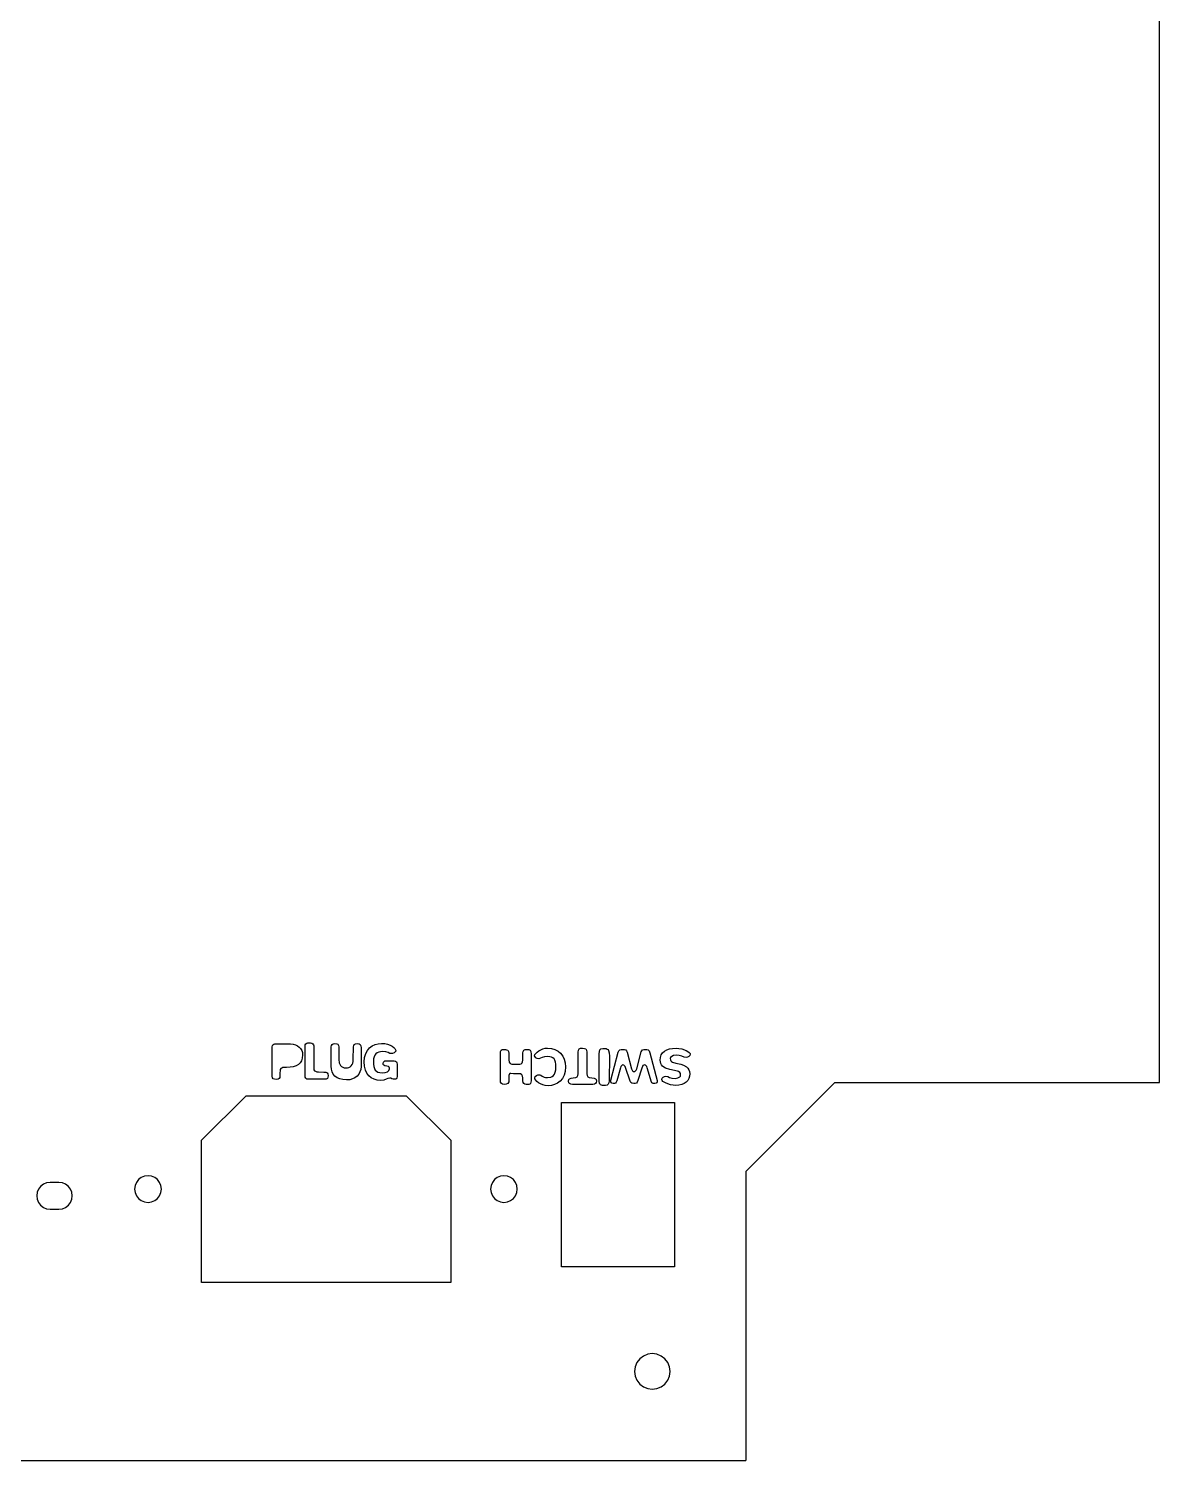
# Model space of a CAD drawing. Header units: metres. Extents: x 141 to 495, y 1135 to 1457.
# Drawn here: x 368 to 495.1, y 1134.6 to 1295.6 of the extents above; entities that cross this region are included whole.
import ezdxf

# ---------------------------------------------------------------- set-up
doc = ezdxf.new("R2010")
doc.units = ezdxf.units.M

msp = doc.modelspace()

# ---------------------------------------------------------------- linework, layer by layer
at = {"layer": 'COMPONENT0'}
for p, q in [((421.06, 1180.37, 0), (421.08, 1180.55, 0)), ((421.06, 1177.38, 0), (421.06, 1180.37, 0)), ((421.08, 1180.55, 0), (421.14, 1180.67, 0)), ((421.14, 1180.67, 0), (421.24, 1180.75, 0)), ((421.24, 1180.75, 0), (421.37, 1180.77, 0)), ((421.37, 1180.77, 0), (421.62, 1180.77, 0)), ((421.62, 1180.77, 0), (421.75, 1180.74, 0)), ((421.75, 1180.74, 0), (421.88, 1180.67, 0)), ((421.88, 1180.67, 0), (421.98, 1180.54, 0)), ((421.98, 1180.54, 0), (422.01, 1180.36, 0)), ((422.01, 1180.36, 0), (422.01, 1179.6, 0)), ((423.57, 1180.37, 0), (423.6, 1180.55, 0)), ((423.57, 1179.57, 0), (423.57, 1180.37, 0)), ((423.6, 1180.55, 0), (423.7, 1180.67, 0)), ((423.7, 1180.67, 0), (423.83, 1180.75, 0)), ((423.83, 1180.75, 0), (423.97, 1180.77, 0)), ((423.97, 1180.77, 0), (424.26, 1180.76, 0)), ((424.26, 1180.76, 0), (424.41, 1180.68, 0)), ((424.41, 1180.68, 0), (424.49, 1180.52, 0)), ((424.49, 1180.52, 0), (424.5, 1180.23, 0)), ((424.5, 1180.23, 0), (424.5, 1177.24, 0)), ((424.9, 1180.06, 0), (424.94, 1180.19, 0)), ((424.94, 1180.19, 0), (425.03, 1180.33, 0)), ((425.03, 1180.33, 0), (425.18, 1180.48, 0)), ((425.18, 1180.48, 0), (425.36, 1180.62, 0)), ((425.36, 1180.62, 0), (425.58, 1180.74, 0)), ((425.58, 1180.74, 0), (425.83, 1180.84, 0)), ((425.83, 1180.84, 0), (426.09, 1180.91, 0)), ((426.09, 1180.91, 0), (426.36, 1180.93, 0)), ((426.36, 1180.93, 0), (426.79, 1180.89, 0)), ((426.79, 1180.89, 0), (427.18, 1180.77, 0)), ((427.18, 1180.77, 0), (427.53, 1180.59, 0)), ((427.53, 1180.59, 0), (427.82, 1180.34, 0)), ((427.82, 1180.34, 0), (428.06, 1180.03, 0)), ((429.79, 1180.47, 0), (429.83, 1180.69, 0)), ((429.79, 1178.03, 0), (429.79, 1180.47, 0)), ((429.83, 1180.69, 0), (429.92, 1180.83, 0)), ((429.92, 1180.83, 0), (430.07, 1180.9, 0)), ((430.07, 1180.9, 0), (430.29, 1180.92, 0)), ((430.29, 1180.92, 0), (430.5, 1180.89, 0)), ((430.5, 1180.89, 0), (430.65, 1180.82, 0)), ((430.65, 1180.82, 0), (430.75, 1180.69, 0)), ((430.75, 1180.69, 0), (430.78, 1180.47, 0)), ((430.78, 1180.47, 0), (430.78, 1178.02, 0)), ((432.17, 1180.26, 0), (432.18, 1180.53, 0)), ((432.17, 1177.55, 0), (432.17, 1180.26, 0)), ((432.18, 1180.53, 0), (432.24, 1180.72, 0)), ((432.24, 1180.72, 0), (432.35, 1180.83, 0)), ((432.35, 1180.83, 0), (432.55, 1180.87, 0)), ((432.55, 1180.87, 0), (432.82, 1180.87, 0)), ((432.82, 1180.87, 0), (432.96, 1180.86, 0)), ((432.96, 1180.86, 0), (433.07, 1180.81, 0)), ((433.07, 1180.81, 0), (433.15, 1180.75, 0)), ((433.15, 1180.75, 0), (433.21, 1180.65, 0)), ((433.21, 1180.65, 0), (433.28, 1180.39, 0)), ((433.28, 1180.39, 0), (433.3, 1180.03, 0)), ((433.47, 1177.31, 0), (434.3, 1180.48, 0)), ((434.3, 1180.48, 0), (434.37, 1180.63, 0)), ((434.37, 1180.63, 0), (434.48, 1180.72, 0)), ((434.48, 1180.72, 0), (434.62, 1180.76, 0)), ((434.62, 1180.76, 0), (434.8, 1180.77, 0)), ((434.8, 1180.77, 0), (435, 1180.75, 0)), ((435, 1180.75, 0), (435.14, 1180.71, 0)), ((435.14, 1180.71, 0), (435.23, 1180.61, 0)), ((435.23, 1180.61, 0), (435.3, 1180.45, 0)), ((435.3, 1180.45, 0), (435.79, 1178.59, 0)), ((436.38, 1178.6, 0), (436.88, 1180.49, 0)), ((436.88, 1180.49, 0), (436.94, 1180.63, 0)), ((436.94, 1180.63, 0), (437.02, 1180.71, 0)), ((437.02, 1180.71, 0), (437.16, 1180.76, 0)), ((437.16, 1180.76, 0), (437.35, 1180.77, 0)), ((437.35, 1180.77, 0), (437.52, 1180.76, 0)), ((437.52, 1180.76, 0), (437.66, 1180.72, 0)), ((437.66, 1180.72, 0), (437.77, 1180.61, 0)), ((437.77, 1180.61, 0), (437.86, 1180.39, 0)), ((437.86, 1180.39, 0), (438.68, 1177.26, 0)), ((439.05, 1179.88, 0), (439.14, 1180.15, 0)), ((439.14, 1180.15, 0), (439.29, 1180.38, 0)), ((439.29, 1180.38, 0), (439.49, 1180.57, 0)), ((439.49, 1180.57, 0), (439.75, 1180.72, 0)), ((439.75, 1180.72, 0), (440.05, 1180.82, 0)), ((440.05, 1180.82, 0), (440.41, 1180.89, 0)), ((440.41, 1180.89, 0), (440.81, 1180.91, 0)), ((440.8, 1180.14, 0), (440.53, 1180.1, 0)), ((441.15, 1180.1, 0), (440.8, 1180.14, 0)), ((440.81, 1180.91, 0), (441.13, 1180.89, 0)), ((441.13, 1180.89, 0), (441.43, 1180.83, 0)), ((441.43, 1180.83, 0), (441.93, 1180.65, 0)), ((441.93, 1180.65, 0), (442.13, 1180.54, 0)), ((442.13, 1180.54, 0), (442.28, 1180.43, 0)), ((442.28, 1180.43, 0), (442.37, 1180.31, 0)), ((442.4, 1180.22, 0), (442.36, 1180.09, 0)), ((442.37, 1180.31, 0), (442.4, 1180.22, 0)), ((422.01, 1179.6, 0), (422.05, 1179.33, 0)), ((422.05, 1179.33, 0), (422.16, 1179.19, 0)), ((422.16, 1179.19, 0), (422.33, 1179.13, 0)), ((422.33, 1179.13, 0), (422.53, 1179.12, 0)), ((422.53, 1179.12, 0), (423.22, 1179.12, 0)), ((423.22, 1179.12, 0), (423.39, 1179.16, 0)), ((423.39, 1179.16, 0), (423.49, 1179.25, 0)), ((423.49, 1179.25, 0), (423.55, 1179.39, 0)), ((423.55, 1179.39, 0), (423.57, 1179.57, 0)), ((424.95, 1179.93, 0), (424.9, 1180.06, 0)), ((425.05, 1179.83, 0), (424.95, 1179.93, 0)), ((425.2, 1179.76, 0), (425.05, 1179.83, 0)), ((425.37, 1179.73, 0), (425.2, 1179.76, 0)), ((425.56, 1179.77, 0), (425.37, 1179.73, 0)), ((425.76, 1179.85, 0), (425.56, 1179.77, 0)), ((426.01, 1179.93, 0), (425.76, 1179.85, 0)), ((426.37, 1179.97, 0), (426.01, 1179.93, 0)), ((426.6, 1179.95, 0), (426.37, 1179.97, 0)), ((426.79, 1179.9, 0), (426.6, 1179.95, 0)), ((426.95, 1179.82, 0), (426.79, 1179.9, 0)), ((427.08, 1179.7, 0), (426.95, 1179.82, 0)), ((427.18, 1179.55, 0), (427.08, 1179.7, 0)), ((427.24, 1179.35, 0), (427.18, 1179.55, 0)), ((427.28, 1179.1, 0), (427.24, 1179.35, 0)), ((427.3, 1178.8, 0), (427.28, 1179.1, 0)), ((427.28, 1178.47, 0), (427.3, 1178.8, 0)), ((428.06, 1180.03, 0), (428.24, 1179.66, 0)), ((428.24, 1179.66, 0), (428.35, 1179.25, 0)), ((428.35, 1179.25, 0), (428.39, 1178.8, 0)), ((428.39, 1178.8, 0), (428.35, 1178.3, 0)), ((433.3, 1180.03, 0), (433.29, 1177.24, 0)), ((434.54, 1178.71, 0), (434.14, 1177.24, 0)), ((434.58, 1178.84, 0), (434.54, 1178.71, 0)), ((434.65, 1178.94, 0), (434.58, 1178.84, 0)), ((434.73, 1179, 0), (434.65, 1178.94, 0)), ((434.82, 1179.02, 0), (434.73, 1179, 0)), ((434.91, 1179, 0), (434.82, 1179.02, 0)), ((435, 1178.94, 0), (434.91, 1179, 0)), ((435.07, 1178.85, 0), (435, 1178.94, 0)), ((435.11, 1178.73, 0), (435.07, 1178.85, 0)), ((435.65, 1177.19, 0), (435.11, 1178.73, 0)), ((435.79, 1178.59, 0), (435.91, 1178.35, 0)), ((436.31, 1178.42, 0), (436.38, 1178.6, 0)), ((436.95, 1178.66, 0), (436.51, 1177.28, 0)), ((437.01, 1178.86, 0), (436.95, 1178.66, 0)), ((437.07, 1178.96, 0), (437.01, 1178.86, 0)), ((437.16, 1179.01, 0), (437.07, 1178.96, 0)), ((437.28, 1179.02, 0), (437.16, 1179.01, 0)), ((437.37, 1179, 0), (437.28, 1179.02, 0)), ((437.44, 1178.94, 0), (437.37, 1179, 0)), ((437.51, 1178.84, 0), (437.44, 1178.94, 0)), ((437.55, 1178.71, 0), (437.51, 1178.84, 0)), ((437.94, 1177.45, 0), (437.55, 1178.71, 0)), ((439.03, 1179.57, 0), (439.05, 1179.88, 0)), ((439.04, 1179.36, 0), (439.03, 1179.57, 0)), ((439.09, 1179.18, 0), (439.04, 1179.36, 0)), ((439.17, 1179.02, 0), (439.09, 1179.18, 0)), ((439.29, 1178.88, 0), (439.17, 1179.02, 0)), ((439.44, 1178.77, 0), (439.29, 1178.88, 0)), ((439.62, 1178.67, 0), (439.44, 1178.77, 0)), ((440.09, 1178.52, 0), (439.62, 1178.67, 0)), ((440.19, 1179.86, 0), (440.14, 1179.75, 0)), ((440.14, 1179.75, 0), (440.16, 1179.59, 0)), ((440.16, 1179.59, 0), (440.2, 1179.48, 0)), ((440.32, 1179.99, 0), (440.19, 1179.86, 0)), ((440.2, 1179.48, 0), (440.29, 1179.4, 0)), ((440.29, 1179.4, 0), (440.41, 1179.34, 0)), ((440.53, 1180.1, 0), (440.32, 1179.99, 0)), ((440.41, 1179.34, 0), (440.78, 1179.24, 0)), ((440.78, 1179.24, 0), (441.34, 1179.12, 0)), ((441.46, 1180, 0), (441.15, 1180.1, 0)), ((441.34, 1179.12, 0), (441.64, 1179.01, 0)), ((441.72, 1179.91, 0), (441.46, 1180, 0)), ((441.64, 1179.01, 0), (441.97, 1178.8, 0)), ((441.93, 1179.87, 0), (441.72, 1179.91, 0)), ((442.09, 1179.9, 0), (441.93, 1179.87, 0)), ((441.97, 1178.8, 0), (442.12, 1178.65, 0)), ((442.24, 1179.98, 0), (442.09, 1179.9, 0)), ((442.12, 1178.65, 0), (442.24, 1178.48, 0)), ((442.36, 1180.09, 0), (442.24, 1179.98, 0)), ((421.08, 1177.09, 0), (421.06, 1177.38, 0)), ((421.16, 1176.92, 0), (421.08, 1177.09, 0)), ((421.28, 1176.85, 0), (421.16, 1176.92, 0)), ((421.89, 1176.94, 0), (421.72, 1176.85, 0)), ((421.99, 1177.12, 0), (421.89, 1176.94, 0)), ((422.02, 1177.45, 0), (421.99, 1177.12, 0)), ((422.06, 1178.02, 0), (422.02, 1177.85, 0)), ((422.02, 1177.85, 0), (422.02, 1177.45, 0)), ((422.12, 1178.05, 0), (422.06, 1178.02, 0)), ((422.21, 1178.05, 0), (422.12, 1178.05, 0)), ((422.51, 1178.04, 0), (422.21, 1178.05, 0)), ((423.11, 1178.04, 0), (422.51, 1178.04, 0)), ((423.33, 1178.01, 0), (423.11, 1178.04, 0)), ((423.47, 1177.93, 0), (423.33, 1178.01, 0)), ((423.54, 1177.78, 0), (423.47, 1177.93, 0)), ((423.57, 1177.59, 0), (423.54, 1177.78, 0)), ((423.57, 1177.23, 0), (423.57, 1177.59, 0)), ((423.6, 1177.05, 0), (423.57, 1177.23, 0)), ((423.69, 1176.93, 0), (423.6, 1177.05, 0)), ((423.81, 1176.86, 0), (423.69, 1176.93, 0)), ((424.44, 1176.94, 0), (424.36, 1176.87, 0)), ((424.49, 1177.07, 0), (424.44, 1176.94, 0)), ((424.5, 1177.24, 0), (424.49, 1177.07, 0)), ((424.92, 1177.59, 0), (424.97, 1177.72, 0)), ((424.94, 1177.46, 0), (424.92, 1177.59, 0)), ((425.03, 1177.32, 0), (424.94, 1177.46, 0)), ((424.97, 1177.72, 0), (425.1, 1177.83, 0)), ((425.16, 1177.17, 0), (425.03, 1177.32, 0)), ((425.1, 1177.83, 0), (425.25, 1177.9, 0)), ((425.34, 1177.02, 0), (425.16, 1177.17, 0)), ((425.25, 1177.9, 0), (425.37, 1177.93, 0)), ((425.56, 1176.89, 0), (425.34, 1177.02, 0)), ((425.37, 1177.93, 0), (425.49, 1177.91, 0)), ((425.49, 1177.91, 0), (425.58, 1177.88, 0)), ((425.58, 1177.88, 0), (425.76, 1177.77, 0)), ((425.76, 1177.77, 0), (425.98, 1177.66, 0)), ((425.98, 1177.66, 0), (426.14, 1177.63, 0)), ((426.14, 1177.63, 0), (426.35, 1177.61, 0)), ((426.35, 1177.61, 0), (426.71, 1177.66, 0)), ((426.71, 1177.66, 0), (426.87, 1177.73, 0)), ((426.87, 1177.73, 0), (427.01, 1177.84, 0)), ((427.01, 1177.84, 0), (427.13, 1177.99, 0)), ((427.13, 1177.99, 0), (427.22, 1178.2, 0)), ((427.47, 1176.97, 0), (427.14, 1176.81, 0)), ((427.22, 1178.2, 0), (427.28, 1178.47, 0)), ((427.77, 1177.2, 0), (427.47, 1176.97, 0)), ((428.02, 1177.49, 0), (427.77, 1177.2, 0)), ((428.22, 1177.86, 0), (428.02, 1177.49, 0)), ((428.35, 1178.3, 0), (428.22, 1177.86, 0)), ((428.72, 1177.19, 0), (428.74, 1177.37, 0)), ((428.74, 1177.03, 0), (428.72, 1177.19, 0)), ((428.74, 1177.37, 0), (428.83, 1177.48, 0)), ((428.82, 1176.92, 0), (428.74, 1177.03, 0)), ((428.96, 1176.85, 0), (428.82, 1176.92, 0)), ((428.83, 1177.48, 0), (428.99, 1177.54, 0)), ((428.99, 1177.54, 0), (429.25, 1177.56, 0)), ((429.25, 1177.56, 0), (429.53, 1177.6, 0)), ((429.53, 1177.6, 0), (429.69, 1177.69, 0)), ((429.69, 1177.69, 0), (429.77, 1177.84, 0)), ((429.77, 1177.84, 0), (429.79, 1178.03, 0)), ((430.78, 1178.02, 0), (430.8, 1177.83, 0)), ((430.8, 1177.83, 0), (430.88, 1177.69, 0)), ((430.88, 1177.69, 0), (431.05, 1177.6, 0)), ((431.05, 1177.6, 0), (431.33, 1177.56, 0)), ((431.33, 1177.56, 0), (431.6, 1177.54, 0)), ((431.6, 1177.54, 0), (431.76, 1177.48, 0)), ((431.74, 1176.92, 0), (431.62, 1176.85, 0)), ((431.82, 1177.04, 0), (431.74, 1176.92, 0)), ((431.76, 1177.48, 0), (431.83, 1177.37, 0)), ((431.85, 1177.2, 0), (431.82, 1177.04, 0)), ((431.83, 1177.37, 0), (431.85, 1177.2, 0)), ((432.17, 1177.2, 0), (432.17, 1177.55, 0)), ((432.21, 1176.95, 0), (432.17, 1177.2, 0)), ((432.25, 1176.85, 0), (432.21, 1176.95, 0)), ((433.26, 1177.02, 0), (433.17, 1176.86, 0)), ((433.29, 1177.24, 0), (433.26, 1177.02, 0)), ((433.45, 1177.14, 0), (433.47, 1177.31, 0)), ((433.49, 1177.02, 0), (433.45, 1177.14, 0)), ((433.58, 1176.96, 0), (433.49, 1177.02, 0)), ((433.73, 1176.94, 0), (433.58, 1176.96, 0)), ((433.88, 1176.95, 0), (433.73, 1176.94, 0)), ((434, 1176.99, 0), (433.88, 1176.95, 0)), ((434.08, 1177.09, 0), (434, 1176.99, 0)), ((434.14, 1177.24, 0), (434.08, 1177.09, 0)), ((435.72, 1177.06, 0), (435.65, 1177.19, 0)), ((435.81, 1176.98, 0), (435.72, 1177.06, 0)), ((436.06, 1176.94, 0), (435.81, 1176.98, 0)), ((435.91, 1178.35, 0), (435.99, 1178.29, 0)), ((435.99, 1178.29, 0), (436.09, 1178.27, 0)), ((436.22, 1176.94, 0), (436.06, 1176.94, 0)), ((436.09, 1178.27, 0), (436.15, 1178.28, 0)), ((436.15, 1178.28, 0), (436.22, 1178.32, 0)), ((436.22, 1178.32, 0), (436.31, 1178.42, 0)), ((436.34, 1176.98, 0), (436.22, 1176.94, 0)), ((436.44, 1177.09, 0), (436.34, 1176.98, 0)), ((436.51, 1177.28, 0), (436.44, 1177.09, 0)), ((438.01, 1177.19, 0), (437.94, 1177.45, 0)), ((438.09, 1177.03, 0), (438.01, 1177.19, 0)), ((438.21, 1176.95, 0), (438.09, 1177.03, 0)), ((438.4, 1176.94, 0), (438.21, 1176.95, 0)), ((438.55, 1176.96, 0), (438.4, 1176.94, 0)), ((438.65, 1177.01, 0), (438.55, 1176.96, 0)), ((438.69, 1177.11, 0), (438.65, 1177.01, 0)), ((438.68, 1177.26, 0), (438.69, 1177.11, 0)), ((439.2, 1177.39, 0), (439.25, 1177.52, 0)), ((439.23, 1177.29, 0), (439.2, 1177.39, 0)), ((439.33, 1177.17, 0), (439.23, 1177.29, 0)), ((439.25, 1177.52, 0), (439.36, 1177.64, 0)), ((439.68, 1176.96, 0), (439.33, 1177.17, 0)), ((439.36, 1177.64, 0), (439.51, 1177.72, 0)), ((439.51, 1177.72, 0), (439.66, 1177.75, 0)), ((439.66, 1177.75, 0), (439.86, 1177.72, 0)), ((440.18, 1176.79, 0), (439.68, 1176.96, 0)), ((439.86, 1177.72, 0), (440.07, 1177.63, 0)), ((440.07, 1177.63, 0), (440.33, 1177.54, 0)), ((440.95, 1178.34, 0), (440.09, 1178.52, 0)), ((440.33, 1177.54, 0), (440.7, 1177.5, 0)), ((440.7, 1177.5, 0), (441, 1177.56, 0)), ((441.09, 1178.28, 0), (440.95, 1178.34, 0)), ((441, 1177.56, 0), (441.21, 1177.68, 0)), ((441.21, 1178.18, 0), (441.09, 1178.28, 0)), ((441.28, 1178.05, 0), (441.21, 1178.18, 0)), ((441.21, 1177.68, 0), (441.28, 1177.78, 0)), ((441.31, 1177.9, 0), (441.28, 1178.05, 0)), ((441.28, 1177.78, 0), (441.31, 1177.9, 0)), ((441.72, 1176.94, 0), (441.44, 1176.82, 0)), ((441.94, 1177.09, 0), (441.72, 1176.94, 0)), ((442.12, 1177.28, 0), (441.94, 1177.09, 0)), ((442.24, 1177.51, 0), (442.12, 1177.28, 0)), ((442.24, 1178.48, 0), (442.32, 1178.28, 0)), ((442.32, 1177.76, 0), (442.24, 1177.51, 0)), ((442.32, 1178.28, 0), (442.34, 1178.04, 0)), ((442.34, 1178.04, 0), (442.32, 1177.76, 0)), ((421.47, 1176.83, 0), (421.28, 1176.85, 0)), ((421.72, 1176.85, 0), (421.47, 1176.83, 0)), ((423.95, 1176.84, 0), (423.81, 1176.86, 0)), ((424.24, 1176.84, 0), (423.95, 1176.84, 0)), ((424.36, 1176.87, 0), (424.24, 1176.84, 0)), ((425.81, 1176.78, 0), (425.56, 1176.89, 0)), ((426.1, 1176.71, 0), (425.81, 1176.78, 0)), ((426.42, 1176.68, 0), (426.1, 1176.71, 0)), ((426.78, 1176.71, 0), (426.42, 1176.68, 0)), ((427.14, 1176.81, 0), (426.78, 1176.71, 0)), ((429.15, 1176.82, 0), (428.96, 1176.85, 0)), ((431.44, 1176.82, 0), (429.15, 1176.82, 0)), ((431.62, 1176.85, 0), (431.44, 1176.82, 0)), ((432.31, 1176.79, 0), (432.25, 1176.85, 0)), ((432.4, 1176.74, 0), (432.31, 1176.79, 0)), ((432.52, 1176.73, 0), (432.4, 1176.74, 0)), ((432.88, 1176.73, 0), (432.52, 1176.73, 0)), ((433.04, 1176.76, 0), (432.88, 1176.73, 0)), ((433.17, 1176.86, 0), (433.04, 1176.76, 0)), ((440.47, 1176.74, 0), (440.18, 1176.79, 0)), ((440.76, 1176.72, 0), (440.47, 1176.74, 0)), ((441.13, 1176.75, 0), (440.76, 1176.72, 0)), ((441.44, 1176.82, 0), (441.13, 1176.75, 0))]:
    msp.add_line(p, q, dxfattribs=at)
at = {"layer": 'COMPONENT4'}
for p, q in [((395.4, 1181.06, 0), (395.42, 1181.2, 0)), ((395.4, 1177.75, 0), (395.4, 1181.06, 0)), ((395.42, 1181.2, 0), (395.48, 1181.3, 0)), ((395.48, 1181.3, 0), (395.57, 1181.36, 0)), ((395.57, 1181.36, 0), (395.7, 1181.38, 0)), ((395.7, 1181.38, 0), (397.47, 1181.38, 0)), ((397.47, 1181.38, 0), (397.76, 1181.36, 0)), ((397.76, 1181.36, 0), (398.02, 1181.29, 0)), ((398.02, 1181.29, 0), (398.25, 1181.18, 0)), ((398.25, 1181.18, 0), (398.45, 1181.04, 0)), ((398.45, 1181.04, 0), (398.6, 1180.87, 0)), ((398.6, 1180.87, 0), (398.72, 1180.66, 0)), ((398.72, 1180.66, 0), (398.79, 1180.43, 0)), ((398.82, 1180.17, 0), (398.78, 1179.8, 0)), ((398.79, 1180.43, 0), (398.82, 1180.17, 0)), ((399.1, 1181.16, 0), (399.12, 1181.29, 0)), ((399.1, 1177.82, 0), (399.1, 1181.16, 0)), ((399.12, 1181.29, 0), (399.19, 1181.4, 0)), ((399.19, 1181.4, 0), (399.29, 1181.48, 0)), ((399.29, 1181.48, 0), (399.42, 1181.51, 0)), ((399.42, 1181.51, 0), (399.72, 1181.51, 0)), ((399.72, 1181.51, 0), (399.86, 1181.48, 0)), ((399.86, 1181.48, 0), (399.97, 1181.41, 0)), ((399.97, 1181.41, 0), (400.04, 1181.3, 0)), ((400.04, 1181.3, 0), (400.07, 1181.16, 0)), ((400.07, 1181.16, 0), (400.07, 1178.79, 0)), ((402.03, 1178.89, 0), (402.04, 1181.05, 0)), ((402.04, 1181.05, 0), (402.06, 1181.22, 0)), ((402.06, 1181.22, 0), (402.13, 1181.34, 0)), ((402.13, 1181.34, 0), (402.26, 1181.41, 0)), ((402.26, 1181.41, 0), (402.45, 1181.43, 0)), ((402.45, 1181.43, 0), (402.65, 1181.41, 0)), ((402.65, 1181.41, 0), (402.79, 1181.35, 0)), ((402.79, 1181.35, 0), (402.87, 1181.23, 0)), ((402.87, 1181.23, 0), (402.9, 1181.05, 0)), ((402.9, 1181.05, 0), (402.88, 1179.63, 0)), ((404.52, 1179.63, 0), (404.54, 1181.05, 0)), ((404.54, 1181.05, 0), (404.56, 1181.22, 0)), ((404.56, 1181.22, 0), (404.62, 1181.34, 0)), ((404.62, 1181.34, 0), (404.75, 1181.41, 0)), ((404.75, 1181.41, 0), (404.97, 1181.43, 0)), ((404.97, 1181.43, 0), (405.17, 1181.4, 0)), ((405.17, 1181.4, 0), (405.3, 1181.33, 0)), ((405.3, 1181.33, 0), (405.37, 1181.18, 0)), ((405.37, 1181.18, 0), (405.39, 1180.96, 0)), ((405.39, 1180.96, 0), (405.39, 1178.86, 0)), ((405.79, 1179.87, 0), (405.91, 1180.3, 0)), ((405.91, 1180.3, 0), (406.1, 1180.66, 0)), ((406.1, 1180.66, 0), (406.34, 1180.95, 0)), ((406.34, 1180.95, 0), (406.63, 1181.17, 0)), ((406.63, 1181.17, 0), (406.96, 1181.32, 0)), ((407.05, 1180.27, 0), (406.94, 1180.12, 0)), ((406.96, 1181.32, 0), (407.31, 1181.41, 0)), ((407.2, 1180.38, 0), (407.05, 1180.27, 0)), ((407.37, 1180.46, 0), (407.2, 1180.38, 0)), ((407.31, 1181.41, 0), (407.67, 1181.44, 0)), ((407.56, 1180.51, 0), (407.37, 1180.46, 0)), ((407.77, 1180.52, 0), (407.56, 1180.51, 0)), ((407.67, 1181.44, 0), (408.05, 1181.42, 0)), ((408.18, 1180.49, 0), (407.77, 1180.52, 0)), ((408.05, 1181.42, 0), (408.38, 1181.35, 0)), ((408.43, 1180.41, 0), (408.18, 1180.49, 0)), ((408.38, 1181.35, 0), (408.66, 1181.24, 0)), ((408.61, 1180.33, 0), (408.43, 1180.41, 0)), ((408.78, 1180.3, 0), (408.61, 1180.33, 0)), ((408.66, 1181.24, 0), (408.89, 1181.12, 0)), ((408.93, 1180.33, 0), (408.78, 1180.3, 0)), ((408.89, 1181.12, 0), (409.07, 1180.99, 0)), ((409.1, 1180.4, 0), (408.93, 1180.33, 0)), ((409.07, 1180.99, 0), (409.2, 1180.86, 0)), ((409.24, 1180.51, 0), (409.1, 1180.4, 0)), ((409.2, 1180.86, 0), (409.28, 1180.74, 0)), ((409.29, 1180.58, 0), (409.24, 1180.51, 0)), ((409.28, 1180.74, 0), (409.3, 1180.66, 0)), ((409.3, 1180.66, 0), (409.29, 1180.58, 0)), ((396.31, 1178.52, 0), (396.29, 1178.41, 0)), ((396.37, 1178.61, 0), (396.31, 1178.52, 0)), ((396.47, 1178.68, 0), (396.37, 1178.61, 0)), ((396.6, 1178.72, 0), (396.47, 1178.68, 0)), ((397.02, 1178.75, 0), (396.6, 1178.72, 0)), ((397.42, 1178.77, 0), (397.02, 1178.75, 0)), ((397.77, 1178.82, 0), (397.42, 1178.77, 0)), ((398.08, 1178.92, 0), (397.77, 1178.82, 0)), ((398.34, 1179.06, 0), (398.08, 1178.92, 0)), ((398.54, 1179.26, 0), (398.34, 1179.06, 0)), ((398.69, 1179.5, 0), (398.54, 1179.26, 0)), ((398.78, 1179.8, 0), (398.69, 1179.5, 0)), ((400.07, 1178.79, 0), (400.1, 1178.48, 0)), ((402.06, 1178.55, 0), (402.03, 1178.89, 0)), ((402.14, 1178.25, 0), (402.06, 1178.55, 0)), ((402.88, 1179.63, 0), (402.93, 1179.27, 0)), ((402.93, 1179.27, 0), (403, 1179.11, 0)), ((403, 1179.11, 0), (403.09, 1178.97, 0)), ((403.09, 1178.97, 0), (403.2, 1178.85, 0)), ((403.2, 1178.85, 0), (403.34, 1178.76, 0)), ((403.34, 1178.76, 0), (403.5, 1178.71, 0)), ((403.5, 1178.71, 0), (403.69, 1178.69, 0)), ((403.69, 1178.69, 0), (403.87, 1178.71, 0)), ((403.87, 1178.71, 0), (404.02, 1178.75, 0)), ((404.02, 1178.75, 0), (404.17, 1178.83, 0)), ((404.17, 1178.83, 0), (404.29, 1178.93, 0)), ((404.29, 1178.93, 0), (404.39, 1179.07, 0)), ((404.39, 1179.07, 0), (404.47, 1179.23, 0)), ((404.47, 1179.23, 0), (404.51, 1179.41, 0)), ((404.51, 1179.41, 0), (404.52, 1179.63, 0)), ((405.36, 1178.53, 0), (405.27, 1178.24, 0)), ((405.39, 1178.86, 0), (405.36, 1178.53, 0)), ((405.75, 1179.37, 0), (405.79, 1179.87, 0)), ((405.78, 1178.87, 0), (405.75, 1179.37, 0)), ((405.89, 1178.45, 0), (405.78, 1178.87, 0)), ((406.79, 1179.7, 0), (406.78, 1179.42, 0)), ((406.78, 1179.42, 0), (406.79, 1179.11, 0)), ((406.85, 1179.93, 0), (406.79, 1179.7, 0)), ((406.79, 1179.11, 0), (406.83, 1178.84, 0)), ((406.83, 1178.84, 0), (406.9, 1178.62, 0)), ((406.94, 1180.12, 0), (406.85, 1179.93, 0)), ((406.9, 1178.62, 0), (406.99, 1178.45, 0)), ((407.87, 1179.19, 0), (407.9, 1179.32, 0)), ((407.89, 1179.07, 0), (407.87, 1179.19, 0)), ((407.96, 1178.99, 0), (407.89, 1179.07, 0)), ((407.9, 1179.32, 0), (407.97, 1179.41, 0)), ((408.08, 1178.93, 0), (407.96, 1178.99, 0)), ((407.97, 1179.41, 0), (408.08, 1179.47, 0)), ((408.08, 1179.47, 0), (408.25, 1179.48, 0)), ((408.27, 1178.9, 0), (408.08, 1178.93, 0)), ((408.25, 1179.48, 0), (409.13, 1179.48, 0)), ((408.47, 1178.85, 0), (408.27, 1178.9, 0)), ((408.56, 1178.77, 0), (408.47, 1178.85, 0)), ((408.51, 1178.39, 0), (408.57, 1178.58, 0)), ((408.57, 1178.67, 0), (408.56, 1178.77, 0)), ((408.57, 1178.58, 0), (408.57, 1178.67, 0)), ((409.13, 1179.48, 0), (409.27, 1179.46, 0)), ((409.27, 1179.46, 0), (409.36, 1179.39, 0)), ((409.36, 1179.39, 0), (409.42, 1179.27, 0)), ((409.42, 1179.27, 0), (409.44, 1179.11, 0)), ((409.44, 1179.11, 0), (409.44, 1177.71, 0)), ((395.43, 1177.59, 0), (395.4, 1177.75, 0)), ((395.51, 1177.48, 0), (395.43, 1177.59, 0)), ((395.67, 1177.42, 0), (395.51, 1177.48, 0)), ((395.92, 1177.4, 0), (395.67, 1177.42, 0)), ((396.09, 1177.43, 0), (395.92, 1177.4, 0)), ((396.19, 1177.51, 0), (396.09, 1177.43, 0)), ((396.25, 1177.61, 0), (396.19, 1177.51, 0)), ((396.27, 1177.71, 0), (396.25, 1177.61, 0)), ((396.29, 1178.41, 0), (396.27, 1178.09, 0)), ((396.27, 1178.09, 0), (396.27, 1177.71, 0)), ((399.12, 1177.64, 0), (399.1, 1177.82, 0)), ((399.18, 1177.52, 0), (399.12, 1177.64, 0)), ((399.29, 1177.44, 0), (399.18, 1177.52, 0)), ((399.45, 1177.41, 0), (399.29, 1177.44, 0)), ((401.29, 1177.41, 0), (399.45, 1177.41, 0)), ((400.1, 1178.48, 0), (400.16, 1178.38, 0)), ((400.16, 1178.38, 0), (400.26, 1178.31, 0)), ((400.26, 1178.31, 0), (400.4, 1178.26, 0)), ((400.4, 1178.26, 0), (400.6, 1178.24, 0)), ((400.6, 1178.24, 0), (401.21, 1178.22, 0)), ((401.21, 1178.22, 0), (401.42, 1178.21, 0)), ((401.47, 1177.44, 0), (401.29, 1177.41, 0)), ((401.42, 1178.21, 0), (401.57, 1178.15, 0)), ((401.6, 1177.51, 0), (401.47, 1177.44, 0)), ((401.57, 1178.15, 0), (401.67, 1178.03, 0)), ((401.67, 1177.64, 0), (401.6, 1177.51, 0)), ((401.67, 1178.03, 0), (401.7, 1177.81, 0)), ((401.7, 1177.81, 0), (401.67, 1177.64, 0)), ((402.27, 1177.99, 0), (402.14, 1178.25, 0)), ((402.46, 1177.77, 0), (402.27, 1177.99, 0)), ((402.71, 1177.59, 0), (402.46, 1177.77, 0)), ((403.01, 1177.45, 0), (402.71, 1177.59, 0)), ((403.36, 1177.37, 0), (403.01, 1177.45, 0)), ((403.76, 1177.34, 0), (403.36, 1177.37, 0)), ((404.11, 1177.36, 0), (403.76, 1177.34, 0)), ((404.42, 1177.45, 0), (404.11, 1177.36, 0)), ((404.7, 1177.58, 0), (404.42, 1177.45, 0)), ((404.94, 1177.76, 0), (404.7, 1177.58, 0)), ((405.13, 1177.98, 0), (404.94, 1177.76, 0)), ((405.27, 1178.24, 0), (405.13, 1177.98, 0)), ((406.05, 1178.09, 0), (405.89, 1178.45, 0)), ((406.26, 1177.8, 0), (406.05, 1178.09, 0)), ((406.53, 1177.58, 0), (406.26, 1177.8, 0)), ((406.85, 1177.42, 0), (406.53, 1177.58, 0)), ((407.21, 1177.32, 0), (406.85, 1177.42, 0)), ((406.99, 1178.45, 0), (407.12, 1178.31, 0)), ((407.12, 1178.31, 0), (407.29, 1178.22, 0)), ((407.6, 1177.29, 0), (407.21, 1177.32, 0)), ((407.29, 1178.22, 0), (407.5, 1178.16, 0)), ((407.5, 1178.16, 0), (407.76, 1178.14, 0)), ((407.95, 1177.33, 0), (407.6, 1177.29, 0)), ((407.76, 1178.14, 0), (408.1, 1178.17, 0)), ((408.2, 1177.42, 0), (407.95, 1177.33, 0)), ((408.1, 1178.17, 0), (408.35, 1178.25, 0)), ((408.41, 1177.51, 0), (408.2, 1177.42, 0)), ((408.35, 1178.25, 0), (408.51, 1178.39, 0)), ((408.61, 1177.55, 0), (408.41, 1177.51, 0)), ((408.73, 1177.52, 0), (408.61, 1177.55, 0)), ((408.86, 1177.47, 0), (408.73, 1177.52, 0)), ((409, 1177.43, 0), (408.86, 1177.47, 0)), ((409.16, 1177.41, 0), (409, 1177.43, 0)), ((409.27, 1177.43, 0), (409.16, 1177.41, 0)), ((409.36, 1177.48, 0), (409.27, 1177.43, 0)), ((409.42, 1177.58, 0), (409.36, 1177.48, 0)), ((409.44, 1177.71, 0), (409.42, 1177.58, 0))]:
    msp.add_line(p, q, dxfattribs=at)
at = {"layer": 'GROUP0'}
for p, q in [((495.13, 1177.06, 0), (495.13, 1415.56, 0)), ((458.63, 1177.06, 0), (448.63, 1167.06, 0)), ((458.63, 1177.06, 0), (495.13, 1177.06, 0)), ((387.47, 1170.56, 0), (392.47, 1175.56, 0)), ((392.47, 1175.56, 0), (410.47, 1175.56, 0)), ((410.47, 1175.56, 0), (415.47, 1170.56, 0)), ((427.92, 1174.81, 0), (440.62, 1174.81, 0)), ((427.93, 1156.31, 0), (427.92, 1174.81, 0)), ((440.62, 1174.81, 0), (440.63, 1156.31, 0)), ((387.47, 1154.56, 0), (387.47, 1170.56, 0)), ((415.47, 1170.56, 0), (415.47, 1154.56, 0)), ((370.04, 1165.76, 0), (369.68, 1165.61, 0)), ((370.43, 1165.81, 0), (370.04, 1165.76, 0)), ((371.43, 1165.81, 0), (370.43, 1165.81, 0)), ((371.82, 1165.76, 0), (371.43, 1165.81, 0)), ((372.18, 1165.61, 0), (371.82, 1165.76, 0)), ((380.14, 1165.82, 0), (379.99, 1165.46, 0)), ((380.38, 1166.13, 0), (380.14, 1165.82, 0)), ((380.69, 1166.37, 0), (380.38, 1166.13, 0)), ((381.05, 1166.52, 0), (380.69, 1166.37, 0)), ((381.44, 1166.57, 0), (381.05, 1166.52, 0)), ((381.83, 1166.52, 0), (381.44, 1166.57, 0)), ((382.19, 1166.37, 0), (381.83, 1166.52, 0)), ((382.5, 1166.13, 0), (382.19, 1166.37, 0)), ((382.74, 1165.82, 0), (382.5, 1166.13, 0)), ((382.89, 1165.46, 0), (382.74, 1165.82, 0)), ((420.15, 1165.82, 0), (420, 1165.46, 0)), ((420.39, 1166.13, 0), (420.15, 1165.82, 0)), ((420.7, 1166.37, 0), (420.39, 1166.13, 0)), ((421.06, 1166.52, 0), (420.7, 1166.37, 0)), ((421.45, 1166.57, 0), (421.06, 1166.52, 0)), ((421.84, 1166.52, 0), (421.45, 1166.57, 0)), ((422.2, 1166.37, 0), (421.84, 1166.52, 0)), ((422.51, 1166.13, 0), (422.2, 1166.37, 0)), ((422.75, 1165.82, 0), (422.51, 1166.13, 0)), ((422.9, 1165.46, 0), (422.75, 1165.82, 0)), ((448.63, 1167.06, 0), (448.63, 1134.56, 0)), ((368.98, 1164.7, 0), (368.93, 1164.31, 0)), ((368.93, 1164.31, 0), (368.98, 1163.92, 0)), ((369.13, 1165.06, 0), (368.98, 1164.7, 0)), ((369.37, 1165.37, 0), (369.13, 1165.06, 0)), ((369.68, 1165.61, 0), (369.37, 1165.37, 0)), ((372.49, 1165.37, 0), (372.18, 1165.61, 0)), ((372.73, 1165.06, 0), (372.49, 1165.37, 0)), ((372.88, 1164.7, 0), (372.73, 1165.06, 0)), ((372.93, 1164.31, 0), (372.88, 1164.7, 0)), ((372.88, 1163.92, 0), (372.93, 1164.31, 0)), ((379.99, 1165.46, 0), (379.94, 1165.07, 0)), ((379.94, 1165.07, 0), (379.99, 1164.68, 0)), ((379.99, 1164.68, 0), (380.14, 1164.32, 0)), ((380.14, 1164.32, 0), (380.38, 1164.01, 0)), ((382.5, 1164.01, 0), (382.74, 1164.32, 0)), ((382.74, 1164.32, 0), (382.89, 1164.68, 0)), ((382.94, 1165.07, 0), (382.89, 1165.46, 0)), ((382.89, 1164.68, 0), (382.94, 1165.07, 0)), ((420, 1165.46, 0), (419.95, 1165.07, 0)), ((419.95, 1165.07, 0), (420, 1164.68, 0)), ((420, 1164.68, 0), (420.15, 1164.32, 0)), ((420.15, 1164.32, 0), (420.39, 1164.01, 0)), ((422.51, 1164.01, 0), (422.75, 1164.32, 0)), ((422.75, 1164.32, 0), (422.9, 1164.68, 0)), ((422.95, 1165.07, 0), (422.9, 1165.46, 0)), ((422.9, 1164.68, 0), (422.95, 1165.07, 0)), ((368.98, 1163.92, 0), (369.13, 1163.56, 0)), ((369.13, 1163.56, 0), (369.37, 1163.25, 0)), ((369.37, 1163.25, 0), (369.68, 1163.01, 0)), ((369.68, 1163.01, 0), (370.04, 1162.86, 0)), ((370.04, 1162.86, 0), (370.43, 1162.81, 0)), ((370.43, 1162.81, 0), (371.43, 1162.81, 0)), ((371.43, 1162.81, 0), (371.82, 1162.86, 0)), ((371.82, 1162.86, 0), (372.18, 1163.01, 0)), ((372.18, 1163.01, 0), (372.49, 1163.25, 0)), ((372.49, 1163.25, 0), (372.73, 1163.56, 0)), ((372.73, 1163.56, 0), (372.88, 1163.92, 0)), ((380.38, 1164.01, 0), (380.69, 1163.77, 0)), ((380.69, 1163.77, 0), (381.05, 1163.62, 0)), ((381.05, 1163.62, 0), (381.44, 1163.57, 0)), ((381.44, 1163.57, 0), (381.83, 1163.62, 0)), ((381.83, 1163.62, 0), (382.19, 1163.77, 0)), ((382.19, 1163.77, 0), (382.5, 1164.01, 0)), ((420.39, 1164.01, 0), (420.7, 1163.77, 0)), ((420.7, 1163.77, 0), (421.06, 1163.62, 0)), ((421.06, 1163.62, 0), (421.45, 1163.57, 0)), ((421.45, 1163.57, 0), (421.84, 1163.62, 0)), ((421.84, 1163.62, 0), (422.2, 1163.77, 0)), ((422.2, 1163.77, 0), (422.51, 1164.01, 0)), ((440.63, 1156.31, 0), (427.93, 1156.31, 0)), ((415.47, 1154.56, 0), (387.47, 1154.56, 0)), ((437.61, 1146.49, 0), (437.13, 1146.29, 0)), ((438.13, 1146.56, 0), (437.61, 1146.49, 0)), ((438.64, 1146.49, 0), (438.13, 1146.56, 0)), ((439.13, 1146.29, 0), (438.64, 1146.49, 0)), ((436.2, 1145.08, 0), (436.13, 1144.56, 0)), ((436.39, 1145.56, 0), (436.2, 1145.08, 0)), ((436.71, 1145.97, 0), (436.39, 1145.56, 0)), ((437.13, 1146.29, 0), (436.71, 1145.97, 0)), ((439.54, 1145.97, 0), (439.13, 1146.29, 0)), ((439.86, 1145.56, 0), (439.54, 1145.97, 0)), ((440.06, 1145.08, 0), (439.86, 1145.56, 0)), ((440.13, 1144.56, 0), (440.06, 1145.08, 0)), ((436.13, 1144.56, 0), (436.2, 1144.04, 0)), ((436.2, 1144.04, 0), (436.39, 1143.56, 0)), ((436.39, 1143.56, 0), (436.71, 1143.14, 0)), ((436.71, 1143.14, 0), (437.13, 1142.83, 0)), ((439.13, 1142.83, 0), (439.54, 1143.14, 0)), ((439.54, 1143.14, 0), (439.86, 1143.56, 0)), ((439.86, 1143.56, 0), (440.06, 1144.04, 0)), ((440.06, 1144.04, 0), (440.13, 1144.56, 0)), ((437.13, 1142.83, 0), (437.61, 1142.63, 0)), ((437.61, 1142.63, 0), (438.13, 1142.56, 0)), ((438.13, 1142.56, 0), (438.64, 1142.63, 0)), ((438.64, 1142.63, 0), (439.13, 1142.83, 0)), ((187.63, 1134.56, 0), (448.63, 1134.56, 0))]:
    msp.add_line(p, q, dxfattribs=at)

doc.saveas('drawing.dxf')
